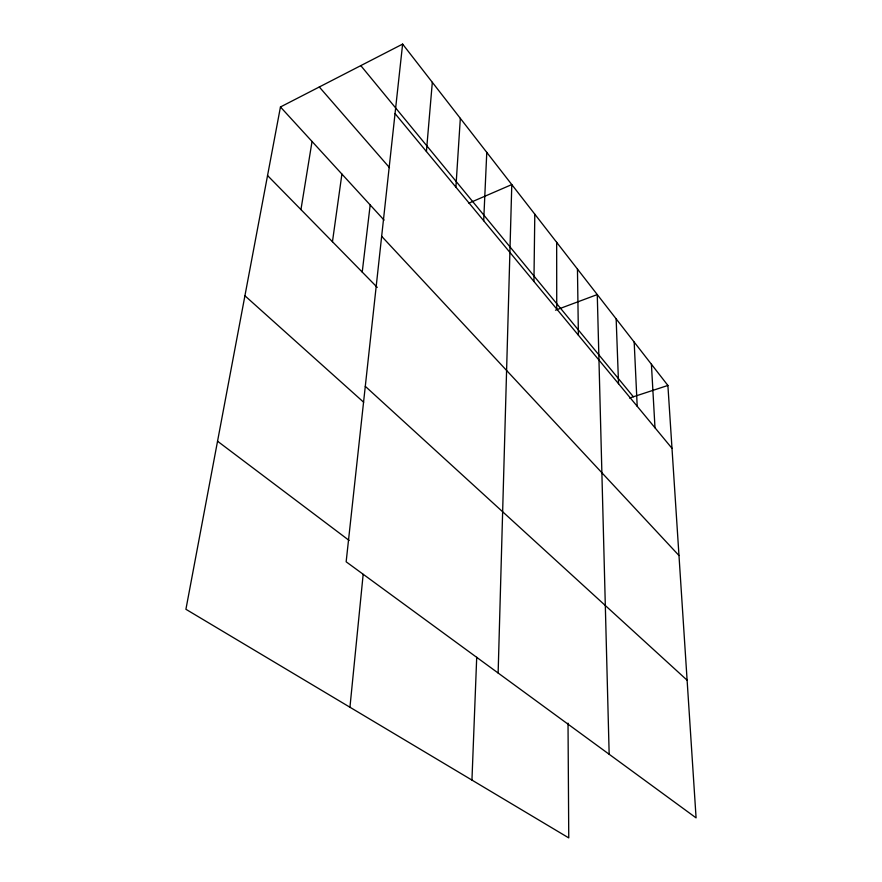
<?xml version="1.0" encoding="UTF-8"?>
<svg xmlns="http://www.w3.org/2000/svg" width="882" height="882" viewBox="0 0 882 882"><rect width="100%" height="100%" fill="white"/><g stroke="black" fill="none" stroke-linecap="round" stroke-linejoin="round"><path stroke-width="1.32" d="M533.941 281.479L534.801 214.194M498.132 673.021L511.792 184.581L468.882 203.147M471.947 780.085L476.71 657.266M483.689 220.732L486.776 152.399M455.906 187.149L460.327 118.364M426.414 151.506L432.323 82.324M349.945 707.232L363.163 574.369M402.622 44.1L346.152 561.801L696.085 817.879L667.894 385.456L402.622 44.1L280.454 106.976L185.915 609.286L568.758 837.9L568.019 723.141M362.226 272.075L370.186 204.966M332.459 241.723L341.907 174.074M300.949 209.596L312.041 141.462M555.484 310.188L597.268 294.577L609.164 754.264M629.528 398.036L667.894 385.456M217.545 441.221L349.162 540.457M244.92 295.768L363.671 402.236M365.291 386.327L687.111 680.209M267.544 175.54L377.253 287.389M381.652 236.31L678.986 555.528M280.454 106.976L384.067 220.114M319.295 86.976L389.48 167.635M395.037 113.58L671.996 448.332M360.804 65.621L633.364 396.779M651.412 364.244L654.995 427.792M634.18 342.084L637.201 406.282M616.154 318.876L618.547 383.725M577.456 269.087L578.394 335.193M556.663 242.33L556.74 309.031"/></g></svg>
